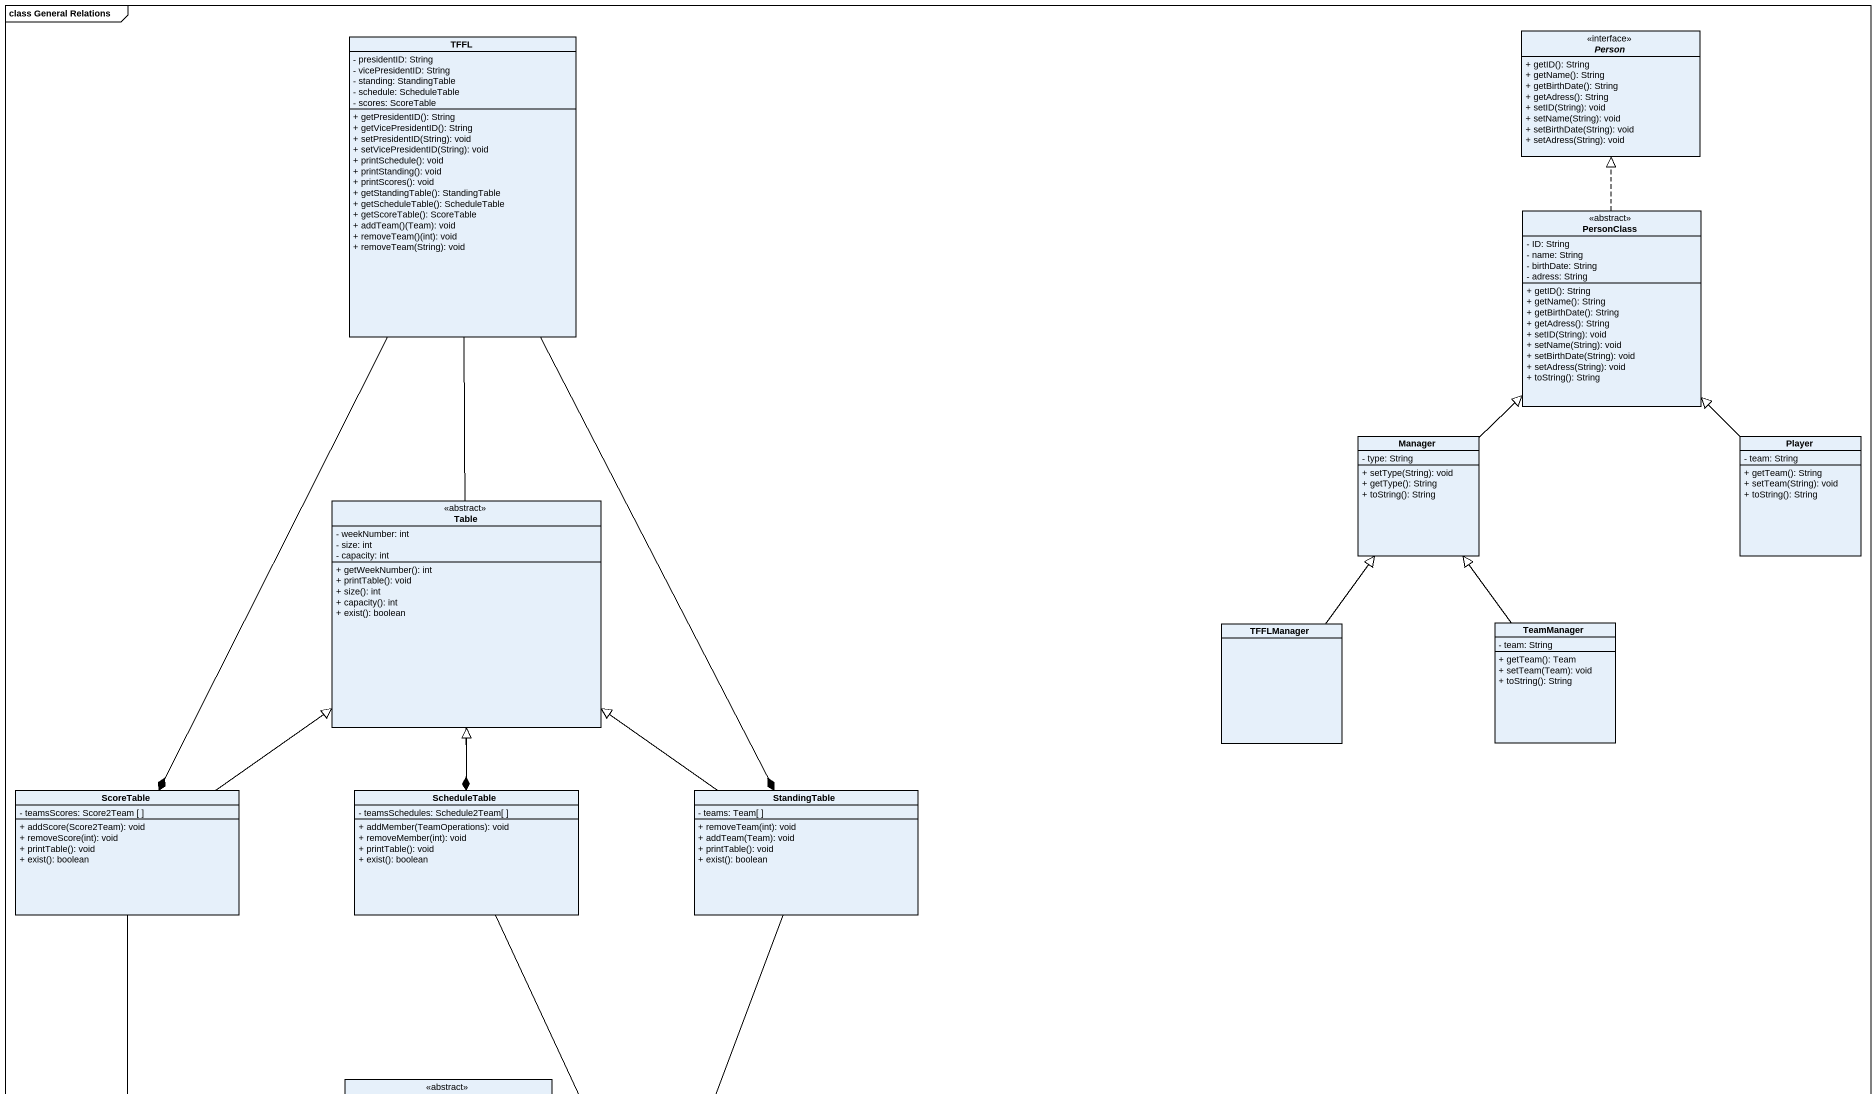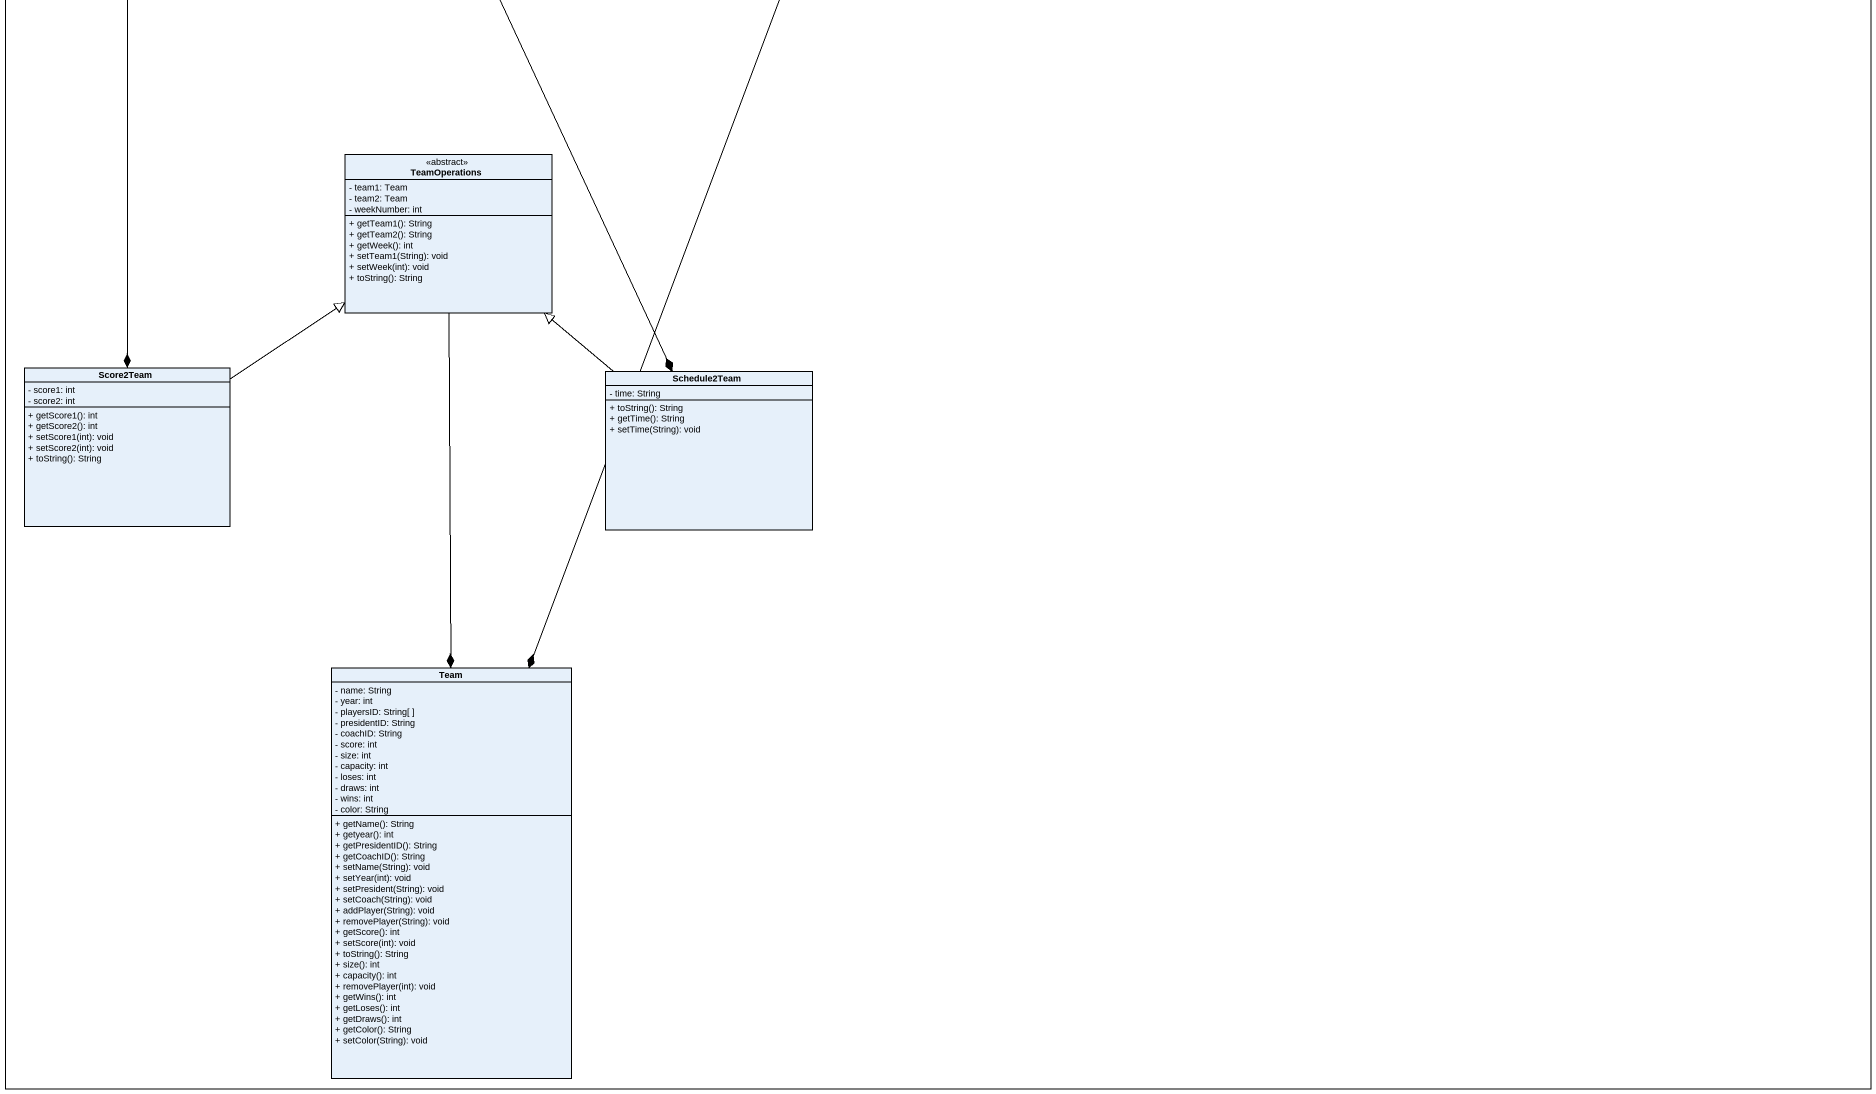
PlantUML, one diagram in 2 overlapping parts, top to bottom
@startuml
mainframe class General Relations
hide circle
hide empty members
skinparam classAttributeIconSize 0
class TFFL {
  - presidentID: String
  - vicePresidentID: String
  - standing: StandingTable
  - schedule: ScheduleTable
  - scores: ScoreTable
  + getPresidentID(): String
  + getVicePresidentID(): String
  + setPresidentID(String): void
  + setVicePresidentID(String): void
  + printSchedule(): void
  + printStanding(): void
  + printScores(): void
  + getStandingTable(): StandingTable
  + getScheduleTable(): ScheduleTable
  + getScoreTable(): ScoreTable
  + addTeam()(Team): void
  + removeTeam()(int): void
  + removeTeam(String): void
}
interface "Person" as Person_ <<interface>> {
  + getID(): String
  + getName(): String
  + getBirthDate(): String
  + getAdress(): String
  + setID(String): void
  + setName(String): void
  + setBirthDate(String): void
  + setAdress(String): void
}
class PersonClass <<abstract>> {
  - ID: String
  - name: String
  - birthDate: String
  - adress: String
  + getID(): String
  + getName(): String
  + getBirthDate(): String
  + getAdress(): String
  + setID(String): void
  + setName(String): void
  + setBirthDate(String): void
  + setAdress(String): void
  + toString(): String
}
class Manager {
  - type: String
  + setType(String): void
  + getType(): String
  + toString(): String
}
class Player {
  - team: String
  + getTeam(): String
  + setTeam(String): void
  + toString(): String
}
class Table <<abstract>> {
  - weekNumber: int
  - size: int
  - capacity: int
  + getWeekNumber(): int
  + printTable(): void
  + size(): int
  + capacity(): int
  + exist(): boolean
}
class TFFLManager
class TeamManager {
  - team: String
  + getTeam(): Team
  + setTeam(Team): void
  + toString(): String
}
class ScoreTable {
  - teamsScores: Score2Team [ ]
  + addScore(Score2Team): void
  + removeScore(int): void
  + printTable(): void
  + exist(): boolean
}
class ScheduleTable {
  - teamsSchedules: Schedule2Team[ ]
  + addMember(TeamOperations): void
  + removeMember(int): void
  + printTable(): void
  + exist(): boolean
}
class StandingTable {
  - teams: Team[ ]
  + removeTeam(int): void
  + addTeam(Team): void
  + printTable(): void
  + exist(): boolean
}
class TeamOperations <<abstract>> {
  - team1: Team
  - team2: Team
  - weekNumber: int
  + getTeam1(): String
  + getTeam2(): String
  + getWeek(): int
  + setTeam1(String): void
  + setWeek(int): void
  + toString(): String
}
class Score2Team {
  - score1: int
  - score2: int
  + getScore1(): int
  + getScore2(): int
  + setScore1(int): void
  + setScore2(int): void
  + toString(): String
}
class Schedule2Team {
  - time: String
  + toString(): String
  + getTime(): String
  + setTime(String): void
}
class Team {
  - name: String
  - year: int
  - playersID: String[ ]
  - presidentID: String
  - coachID: String
  - score: int
  - size: int
  - capacity: int
  - loses: int
  - draws: int
  - wins: int
  - color: String
  + getName(): String
  + getyear(): int
  + getPresidentID(): String
  + getCoachID(): String
  + setName(String): void
  + setYear(int): void
  + setPresident(String): void
  + setCoach(String): void
  + addPlayer(String): void
  + removePlayer(String): void
  + getScore(): int
  + setScore(int): void
  + toString(): String
  + size(): int
  + capacity(): int
  + removePlayer(int): void
  + getWins(): int
  + getLoses(): int
  + getDraws(): int
  + getColor(): String
  + setColor(String): void
}
TFFL --* ScoreTable
TFFL --* ScheduleTable
TFFL --* StandingTable
PersonClass .up.|> Person_
Manager -up-|> PersonClass
Player -up-|> PersonClass
TFFLManager -up-|> Manager
TeamManager -up-|> Manager
ScoreTable -up-|> Table
ScoreTable -up-|> Table
ScoreTable -up-|> Table
ScoreTable -up-|> Table
ScoreTable --* Score2Team
ScheduleTable -up-|> Table
ScheduleTable -up-|> Table
ScheduleTable -up-|> Table
ScheduleTable -up-|> Table
ScheduleTable --* Schedule2Team
StandingTable -up-|> Table
StandingTable -up-|> Table
StandingTable -up-|> Table
StandingTable -up-|> Table
StandingTable --* Team
TeamOperations --* Team
Score2Team -up-|> TeamOperations
Schedule2Team -up-|> TeamOperations
@enduml
